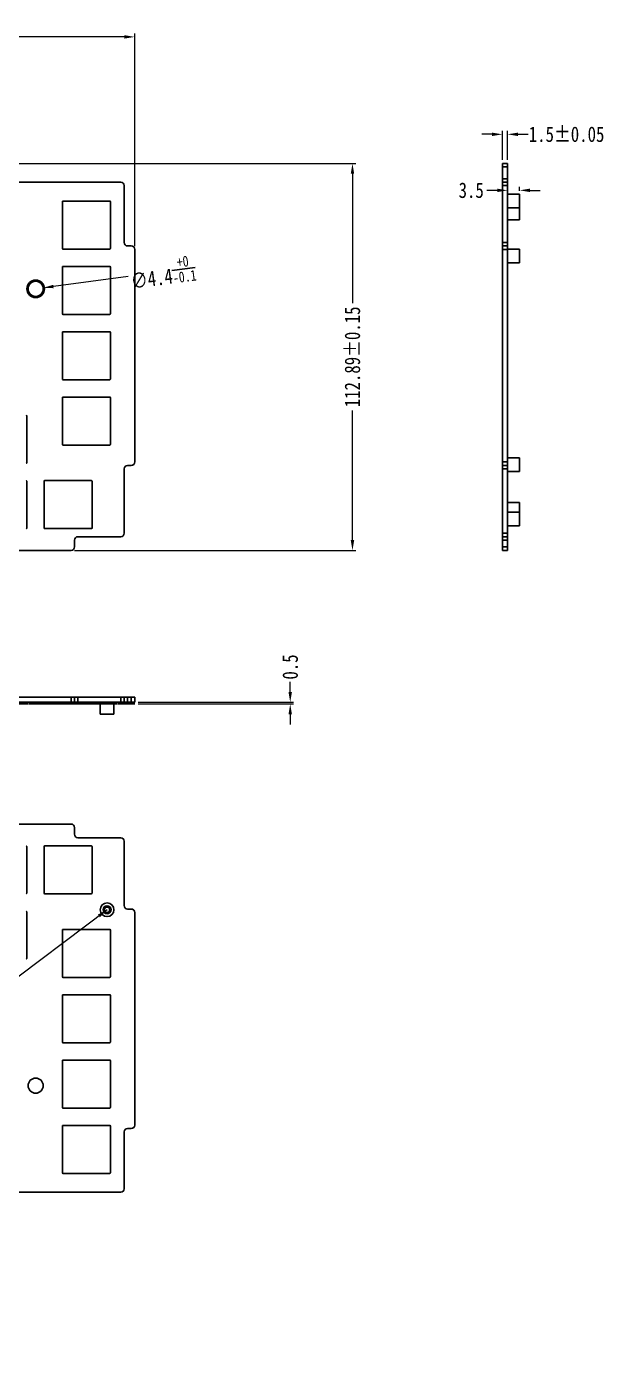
# Model space of a CAD drawing. Header units: inches. Extents: x -2421 to 103, y 702 to 2138.
# Drawn here: x -2083.1 to -1912.6, y 1747.7 to 2137.8 of the extents above; entities that cross this region are included whole.
import ezdxf

# ---------------------------------------------------------------- set-up
doc = ezdxf.new("R2010")
doc.units = ezdxf.units.IN
doc.header["$LTSCALE"] = 1.21
doc.header["$MEASUREMENT"] = 0
doc.header["$PDMODE"] = 3
doc.header["$PDSIZE"] = 0.3125
doc.linetypes.add('CENTER', pattern=[0.6, 0.375, -0.075, 0.075, -0.075])
doc.layers.get('0').update_dxf_attribs({"linetype": 'CONTINUOUS'})
doc.layers.get('Defpoints').update_dxf_attribs({"linetype": 'CONTINUOUS'})
doc.styles.get("Standard").update_dxf_attribs({"font": 'txt', "width": 0.8})
doc.dimstyles.new('YanXiu', dxfattribs={"dimscale": 1.5, "dimtxt": 3, "dimasz": 2, "dimexe": 0.66, "dimexo": 0.66, "dimgap": 0.66, "dimtad": 0, "dimdsep": 46, "dimtxsty": 'STANDARD', "dimcen": 0, "dimclrd": 3, "dimclre": 6, "dimclrt": 3, "dimazin": 2, "dimtm": 1e-09, "dimtfac": 1, "dimtofl": 0, "dimtmove": 0, "dimatfit": 3, "dimfxl": 1, "dimlwd": 5, "dimlwe": 5, "dimarcsym": 0})

# ---------------------------------------------------------------- blocks, each defined once
blk = doc.blocks.new('*D56')
at = {"color": 6, "lineweight": 5}
for p, q in [((-2405.77, 2073.84), (-2405.77, 2135.83)), ((-2051.67, 2073.84), (-2051.67, 2135.83))]:
    blk.add_line(p, q, dxfattribs=at)
at = {"color": 3, "lineweight": 5}
for p, q in [((-2402.77, 2134.84), (-2243.21, 2134.84)), ((-2054.67, 2134.84), (-2214.23, 2134.84))]:
    blk.add_line(p, q, dxfattribs=at)
at = {"color": 3}
for points in [[(-2402.77, 2135.34), (-2402.77, 2134.34), (-2405.77, 2134.84)], [(-2054.67, 2135.34), (-2054.67, 2134.34), (-2051.67, 2134.84)]]:
    blk.add_solid(points, dxfattribs=at)
at = {"layer": 'Defpoints', "color": 0}
for p in [(-2051.67, 2134.84), (-2405.77, 2072.85), (-2051.67, 2072.85)]:
    blk.add_point(p, dxfattribs=at)
at = {"color": 3, "insert": (-2228.72, 2134.84), "char_height": 4.5, "attachment_point": 5}
blk.add_mtext('354.1%%P0.15', dxfattribs=at)
blk = doc.blocks.new('*D57')
at = {"color": 6, "lineweight": 5}
for p, q in [((-2089.23, 2097.95), (-1987.26, 2097.95)), ((-2069.23, 1985.06), (-1987.26, 1985.06))]:
    blk.add_line(p, q, dxfattribs=at)
at = {"color": 3, "lineweight": 5}
for p, q in [((-1988.25, 2094.95), (-1988.25, 2057.2)), ((-1988.25, 1988.06), (-1988.25, 2025.82))]:
    blk.add_line(p, q, dxfattribs=at)
at = {"color": 3}
for points in [[(-1988.75, 2094.95), (-1987.75, 2094.95), (-1988.25, 2097.95)], [(-1988.75, 1988.06), (-1987.75, 1988.06), (-1988.25, 1985.06)]]:
    blk.add_solid(points, dxfattribs=at)
at = {"layer": 'Defpoints', "color": 0}
for p in [(-2090.22, 2097.95), (-2070.22, 1985.06), (-1988.25, 1985.06)]:
    blk.add_point(p, dxfattribs=at)
at = {"color": 3, "insert": (-1988.25, 2041.51), "char_height": 4.5, "attachment_point": 5, "rotation": 90}
blk.add_mtext('112.89%%P0.15', dxfattribs=at)
blk = doc.blocks.new('*D58')
at = {"color": 6, "lineweight": 5}
for p, q in [((-1944.57, 2098.94), (-1944.57, 2107.41)), ((-1943.07, 2098.94), (-1943.07, 2107.41))]:
    blk.add_line(p, q, dxfattribs=at)
at = {"color": 3, "lineweight": 5}
for p, q in [((-1947.57, 2106.42), (-1950.57, 2106.42)), ((-1940.07, 2106.42), (-1937.07, 2106.42))]:
    blk.add_line(p, q, dxfattribs=at)
at = {"color": 3}
for points in [[(-1947.57, 2106.92), (-1947.57, 2105.92), (-1944.57, 2106.42)], [(-1940.07, 2106.92), (-1940.07, 2105.92), (-1943.07, 2106.42)]]:
    blk.add_solid(points, dxfattribs=at)
at = {"layer": 'Defpoints', "color": 0}
for p in [(-1943.07, 2106.42), (-1944.57, 2097.95), (-1943.07, 2097.95)]:
    blk.add_point(p, dxfattribs=at)
at = {"color": 3, "insert": (-1925.88, 2106.42), "char_height": 4.5, "attachment_point": 5}
blk.add_mtext('1.5%%P0.05', dxfattribs=at)
blk = doc.blocks.new('*D59')
at = {"color": 6, "lineweight": 5}
for p, q in [((-1943.07, 2089.94), (-1943.07, 2091.07)), ((-1939.57, 2089.94), (-1939.57, 2091.07))]:
    blk.add_line(p, q, dxfattribs=at)
at = {"color": 3, "lineweight": 5}
for p, q in [((-1946.07, 2090.08), (-1949.07, 2090.08)), ((-1936.57, 2090.08), (-1933.57, 2090.08))]:
    blk.add_line(p, q, dxfattribs=at)
at = {"color": 3}
for points in [[(-1946.07, 2090.58), (-1946.07, 2089.58), (-1943.07, 2090.08)], [(-1936.57, 2090.58), (-1936.57, 2089.58), (-1939.57, 2090.08)]]:
    blk.add_solid(points, dxfattribs=at)
at = {"layer": 'Defpoints', "color": 0}
for p in [(-1943.07, 2090.08), (-1943.07, 2088.95), (-1939.57, 2088.95)]:
    blk.add_point(p, dxfattribs=at)
at = {"color": 3, "insert": (-1953.66, 2090.08), "char_height": 4.5, "attachment_point": 5}
blk.add_mtext('3.5', dxfattribs=at)
blk = doc.blocks.new('*D60')
at = {"color": 3, "lineweight": 5}
for p, q in [((-2006.38, 1943.77), (-2006.38, 1946.77)), ((-2006.38, 1937.27), (-2006.38, 1934.27))]:
    blk.add_line(p, q, dxfattribs=at)
at = {"color": 6, "lineweight": 5}
for p, q in [((-2050.68, 1940.77), (-2005.39, 1940.77)), ((-2050.68, 1940.27), (-2005.39, 1940.27))]:
    blk.add_line(p, q, dxfattribs=at)
at = {"color": 3}
for points in [[(-2006.88, 1943.77), (-2005.88, 1943.77), (-2006.38, 1940.77)], [(-2006.88, 1937.27), (-2005.88, 1937.27), (-2006.38, 1940.27)]]:
    blk.add_solid(points, dxfattribs=at)
at = {"layer": 'Defpoints', "color": 0}
for p in [(-2051.67, 1940.77), (-2051.67, 1940.27), (-2006.38, 1940.77)]:
    blk.add_point(p, dxfattribs=at)
at = {"color": 3, "insert": (-2006.38, 1951.06), "char_height": 4.5, "attachment_point": 5, "rotation": 90}
blk.add_mtext('0.5', dxfattribs=at)
blk = doc.blocks.new('*D67')
at = {"color": 3, "lineweight": 5}
blk.add_line((-2053.55, 2064.94), (-2075.38, 2062.04), dxfattribs=at)
at = {"color": 3}
blk.add_solid([(-2075.45, 2062.53), (-2075.32, 2061.54), (-2078.36, 2061.64)], dxfattribs=at)
at = {"layer": 'Defpoints', "color": 0}
for p in [(-2082.72, 2061.06), (-2078.36, 2061.64)]:
    blk.add_point(p, dxfattribs=at)
at = {"color": 3, "insert": (-2043.5, 2066.28), "char_height": 4.5, "attachment_point": 5, "rotation": 7.5723}
blk.add_mtext('∅4.4{\\H0.7x;\\S+0/-0.1;}', dxfattribs=at)

msp = doc.modelspace()

# ---------------------------------------------------------------- linework, layer by layer
at = {"color": 7, "linetype": 'Continuous'}
for p, q in [((-1944.569, 2097.953), (-1944.569, 1985.059)), ((-1944.569, 2097.953), (-1943.069, 2097.953)), ((-1944.569, 2096.953), (-1943.069, 2096.953)), ((-1943.069, 2097.953), (-1943.069, 1985.059)), ((-2055.737, 2092.453), (-2088.223, 2092.453)), ((-2054.737, 2091.453), (-2054.737, 2074.853)), ((-1943.069, 2093.453), (-1944.569, 2093.453)), ((-1944.569, 2092.453), (-1943.069, 2092.453)), ((-1943.069, 2091.453), (-1944.569, 2091.453)), ((-1943.069, 2088.953), (-1939.569, 2088.953)), ((-1939.569, 2088.953), (-1939.569, 2081.453)), ((-2072.737, 2086.753), (-2072.737, 2073.153)), ((-2058.937, 2086.953), (-2072.537, 2086.953)), ((-2058.737, 2073.153), (-2058.737, 2086.753)), ((-1943.069, 2084.953), (-1939.569, 2084.953)), ((-1943.069, 2081.453), (-1939.569, 2081.453)), ((-2072.537, 2072.953), (-2058.937, 2072.953)), ((-2053.737, 2073.853), (-2052.673, 2073.853)), ((-2051.673, 2072.853), (-2051.673, 2010.853)), ((-1943.069, 2074.853), (-1944.569, 2074.853)), ((-1943.069, 2073.853), (-1944.569, 2073.853)), ((-1943.069, 2072.853), (-1944.569, 2072.853)), ((-1943.069, 2072.953), (-1939.569, 2072.953)), ((-1939.569, 2072.953), (-1939.569, 2068.953)), ((-2072.737, 2067.703), (-2072.737, 2054.103)), ((-2058.937, 2067.903), (-2072.537, 2067.903)), ((-2058.737, 2054.103), (-2058.737, 2067.703)), ((-1943.069, 2068.953), (-1939.569, 2068.953)), ((-2072.537, 2053.903), (-2058.937, 2053.903)), ((-2072.737, 2048.653), (-2072.737, 2035.053)), ((-2058.937, 2048.853), (-2072.537, 2048.853)), ((-2058.737, 2035.053), (-2058.737, 2048.653)), ((-2072.537, 2034.853), (-2058.937, 2034.853)), ((-2072.737, 2029.603), (-2072.737, 2016.003)), ((-2058.937, 2029.803), (-2072.537, 2029.803)), ((-2058.737, 2016.003), (-2058.737, 2029.603)), ((-2083.125, 2010.663), (-2083.125, 2024.263)), ((-2072.537, 2015.803), (-2058.937, 2015.803)), ((-2052.673, 2009.853), (-2053.737, 2009.853)), ((-1943.069, 2010.853), (-1944.569, 2010.853)), ((-1943.069, 2009.853), (-1944.569, 2009.853)), ((-1943.069, 2012.059), (-1939.569, 2012.059)), ((-1939.569, 2008.059), (-1939.569, 2012.059)), ((-2083.125, 1991.613), (-2083.125, 2005.213)), ((-2078.075, 2005.213), (-2078.075, 1991.613)), ((-2064.275, 2005.413), (-2077.875, 2005.413)), ((-2064.075, 1991.613), (-2064.075, 2005.213)), ((-2054.737, 2008.853), (-2054.737, 1990.059)), ((-1944.569, 2008.853), (-1943.069, 2008.853)), ((-1943.069, 2008.059), (-1939.569, 2008.059)), ((-1943.069, 1999.059), (-1939.569, 1999.059)), ((-1939.569, 1996.295), (-1939.569, 1999.059)), ((-1943.069, 1996.259), (-1939.569, 1996.259)), ((-1939.569, 1996.259), (-1939.569, 1992.259)), ((-2077.875, 1991.413), (-2064.275, 1991.413)), ((-1944.569, 1990.059), (-1943.069, 1990.059)), ((-1943.069, 1992.259), (-1939.569, 1992.259)), ((-2069.223, 1986.059), (-2069.223, 1988.059)), ((-2055.737, 1989.059), (-2068.223, 1989.059)), ((-1943.069, 1989.059), (-1944.569, 1989.059)), ((-1943.069, 1988.059), (-1944.569, 1988.059)), ((-1944.569, 1986.059), (-1943.069, 1986.059)), ((-2132.223, 1985.059), (-2070.223, 1985.059)), ((-1943.069, 1985.059), (-1944.569, 1985.059)), ((-2405.773, 1942.265), (-2051.673, 1942.265)), ((-2405.773, 1940.765), (-2051.673, 1940.765)), ((-2070.223, 1940.765), (-2070.223, 1942.265)), ((-2069.223, 1942.265), (-2069.223, 1940.765)), ((-2068.223, 1942.265), (-2068.223, 1940.765)), ((-2061.737, 1940.765), (-2061.737, 1937.265)), ((-2057.737, 1940.765), (-2057.737, 1937.265)), ((-2055.737, 1940.765), (-2055.737, 1942.265)), ((-2054.737, 1942.265), (-2054.737, 1940.765)), ((-2053.737, 1942.265), (-2053.737, 1940.765)), ((-2052.673, 1940.765), (-2052.673, 1942.265)), ((-2051.673, 1940.765), (-2051.673, 1942.265)), ((-2061.737, 1937.265), (-2057.737, 1937.265)), ((-2132.223, 1905.251), (-2070.223, 1905.251)), ((-2069.223, 1904.251), (-2069.223, 1902.251)), ((-2055.737, 1901.251), (-2068.223, 1901.251)), ((-2054.737, 1900.251), (-2054.737, 1881.456)), ((-2083.125, 1898.696), (-2083.125, 1885.096)), ((-2078.075, 1885.096), (-2078.075, 1898.696)), ((-2077.875, 1898.896), (-2064.275, 1898.896)), ((-2064.075, 1898.696), (-2064.075, 1885.096)), ((-2064.275, 1884.896), (-2077.875, 1884.896)), ((-2052.673, 1880.456), (-2053.737, 1880.456)), ((-2083.125, 1879.646), (-2083.125, 1866.046)), ((-2051.673, 1817.456), (-2051.673, 1879.456)), ((-2072.737, 1860.706), (-2072.737, 1874.306)), ((-2072.537, 1874.506), (-2058.937, 1874.506)), ((-2058.737, 1874.306), (-2058.737, 1860.706)), ((-2058.937, 1860.506), (-2072.537, 1860.506)), ((-2072.737, 1841.656), (-2072.737, 1855.256)), ((-2072.537, 1855.456), (-2058.937, 1855.456)), ((-2058.737, 1855.256), (-2058.737, 1841.656)), ((-2058.937, 1841.456), (-2072.537, 1841.456)), ((-2072.737, 1822.606), (-2072.737, 1836.206)), ((-2072.537, 1836.406), (-2058.937, 1836.406)), ((-2058.737, 1836.206), (-2058.737, 1822.606)), ((-2058.937, 1822.406), (-2072.537, 1822.406)), ((-2072.737, 1803.556), (-2072.737, 1817.156)), ((-2072.537, 1817.356), (-2058.937, 1817.356)), ((-2058.737, 1817.156), (-2058.737, 1803.556)), ((-2054.737, 1815.456), (-2054.737, 1798.856)), ((-2053.737, 1816.456), (-2052.673, 1816.456)), ((-2058.937, 1803.356), (-2072.537, 1803.356)), ((-2088.223, 1797.856), (-2055.737, 1797.856))]:
    msp.add_line(p, q, dxfattribs=at)
at = {"color": 1, "linetype": 'CENTER'}
msp.add_line((-2051.673, 1940.265), (-2405.722, 1940.265), dxfattribs=at)
at = {"color": 7, "linetype": 'Continuous'}
for centre, radius in [((-2080.537, 2061.353), 2.55), ((-2080.537, 2061.353), 2.2), ((-2080.537, 1828.956), 2.2)]:
    msp.add_circle(centre, radius, dxfattribs=at)
at = {"color": 2, "linetype": 'Continuous'}
for radius in [2, 1.15, 0.8]:
    msp.add_circle((-2059.737, 1880.251), radius, dxfattribs=at)
at = {"color": 7, "linetype": 'Continuous'}
for centre, radius, start, end in [((-2055.737, 2091.453), 1, 0, 90), ((-2072.537, 2086.753), 0.2, 90, 180), ((-2058.937, 2086.753), 0.2, 0, 90), ((-2072.537, 2073.153), 0.2, 180, 270), ((-2058.937, 2073.153), 0.2, 270, 0), ((-2053.737, 2074.853), 1, 180, 270), ((-2052.673, 2072.853), 1, 0, 90), ((-2072.537, 2067.703), 0.2, 90, 180), ((-2058.937, 2067.703), 0.2, 0, 90), ((-2072.537, 2054.103), 0.2, 180, 270), ((-2058.937, 2054.103), 0.2, 270, 0), ((-2072.537, 2048.653), 0.2, 90, 180), ((-2058.937, 2048.653), 0.2, 0, 90), ((-2072.537, 2035.053), 0.2, 180, 270), ((-2058.937, 2035.053), 0.2, 270, 0), ((-2072.537, 2029.603), 0.2, 90, 180), ((-2058.937, 2029.603), 0.2, 0, 90), ((-2083.325, 2024.263), 0.2, 0, 90), ((-2072.537, 2016.003), 0.2, 180, 270), ((-2058.937, 2016.003), 0.2, 270, 0), ((-2083.325, 2010.663), 0.2, 270, 0), ((-2053.737, 2008.853), 1, 90, 180), ((-2052.673, 2010.853), 1, 270, 0), ((-2083.325, 2005.213), 0.2, 0, 90), ((-2077.875, 2005.213), 0.2, 90, 180), ((-2064.275, 2005.213), 0.2, 0, 90), ((-2083.325, 1991.613), 0.2, 270, 0), ((-2077.875, 1991.613), 0.2, 180, 270), ((-2064.275, 1991.613), 0.2, 270, 0), ((-2055.737, 1990.059), 1, 270, 0), ((-2070.223, 1986.059), 1, 270, 0), ((-2068.223, 1988.059), 1, 90, 180), ((-2070.223, 1904.251), 1, 0, 90), ((-2068.223, 1902.251), 1, 180, 270), ((-2055.737, 1900.251), 1, 0, 90), ((-2083.325, 1898.696), 0.2, 0, 90), ((-2077.875, 1898.696), 0.2, 90, 180), ((-2064.275, 1898.696), 0.2, 0, 90), ((-2083.325, 1885.096), 0.2, 270, 0), ((-2077.875, 1885.096), 0.2, 180, 270), ((-2064.275, 1885.096), 0.2, 270, 0), ((-2053.737, 1881.456), 1, 180, 270), ((-2052.673, 1879.456), 1, 0, 90), ((-2083.325, 1879.646), 0.2, 0, 90), ((-2072.537, 1874.306), 0.2, 90, 180), ((-2058.937, 1874.306), 0.2, 0, 90), ((-2083.325, 1866.046), 0.2, 270, 0), ((-2072.537, 1860.706), 0.2, 180, 270), ((-2058.937, 1860.706), 0.2, 270, 0), ((-2072.537, 1855.256), 0.2, 90, 180), ((-2058.937, 1855.256), 0.2, 0, 90), ((-2072.537, 1841.656), 0.2, 180, 270), ((-2058.937, 1841.656), 0.2, 270, 0), ((-2072.537, 1836.206), 0.2, 90, 180), ((-2058.937, 1836.206), 0.2, 0, 90), ((-2072.537, 1822.606), 0.2, 180, 270), ((-2058.937, 1822.606), 0.2, 270, 0), ((-2072.537, 1817.156), 0.2, 90, 180), ((-2058.937, 1817.156), 0.2, 0, 90), ((-2053.737, 1815.456), 1, 90, 180), ((-2052.673, 1817.456), 1, 270, 0), ((-2072.537, 1803.556), 0.2, 180, 270), ((-2058.937, 1803.556), 0.2, 270, 0), ((-2055.737, 1798.856), 1, 270, 0)]:
    msp.add_arc(centre, radius, start, end, dxfattribs=at)

# ---------------------------------------------------------------- dimensions: what is measured, and where the dimension line sits
for base, p1, p2, text, picture, middle in [((-2051.673, 2134.842), (-2405.773, 2072.853), (-2051.673, 2072.853), '<>%%P0.15', '*D56', (-2228.723, 2134.842)), ((-1943.069, 2106.417), (-1944.569, 2097.953), (-1943.069, 2097.953), '<>%%P0.05', '*D58', (-1925.879, 2106.417))]:
    dim = msp.add_linear_dim(base=base, p1=p1, p2=p2, text=text, dimstyle='YanXiu')
    dim.commit()
    dim.dimension.update_dxf_attribs({"geometry": picture, "text_midpoint": middle})
dim = msp.add_linear_dim(base=(-1988.247, 1985.059), p1=(-2090.223, 2097.953), p2=(-2070.223, 1985.059), angle=90, text='<>%%P0.15', dimstyle='YanXiu')
dim.commit()
dim.dimension.update_dxf_attribs({"geometry": '*D57', "text_midpoint": (-1988.247, 2041.506)})
dim = msp.add_linear_dim(base=(-1943.069, 2090.077), p1=(-1939.569, 2088.953), p2=(-1943.069, 2088.953), dimstyle='YanXiu')
dim.commit()
dim.dimension.update_dxf_attribs({"geometry": '*D59', "text_midpoint": (-1953.659, 2090.077)})
dim = msp.add_diameter_dim_2p(p1=(-2082.718, 2061.063), p2=(-2078.356, 2061.643), text='<>{\\H0.7x;\\S+0/-0.1;}', dimstyle='YanXiu')
dim.commit()
dim.dimension.update_dxf_attribs({"geometry": '*D67', "text_midpoint": (-2043.501, 2066.277), "dimtype": 163})
dim = msp.add_linear_dim(base=(-2006.377, 1940.765), p1=(-2051.673, 1940.265), p2=(-2051.673, 1940.765), angle=90, dimstyle='YanXiu')
dim.commit()
dim.dimension.update_dxf_attribs({"geometry": '*D60', "text_midpoint": (-2006.377, 1951.055), "dimtype": 160})

# ---------------------------------------------------------------- leaders
msp.add_leader([(-2059.737, 1880.251), (-2235.388, 1747.69)], dimstyle='YanXiu', override={"dimgap": 0.66, "dimtad": 0})

doc.saveas('drawing.dxf')
